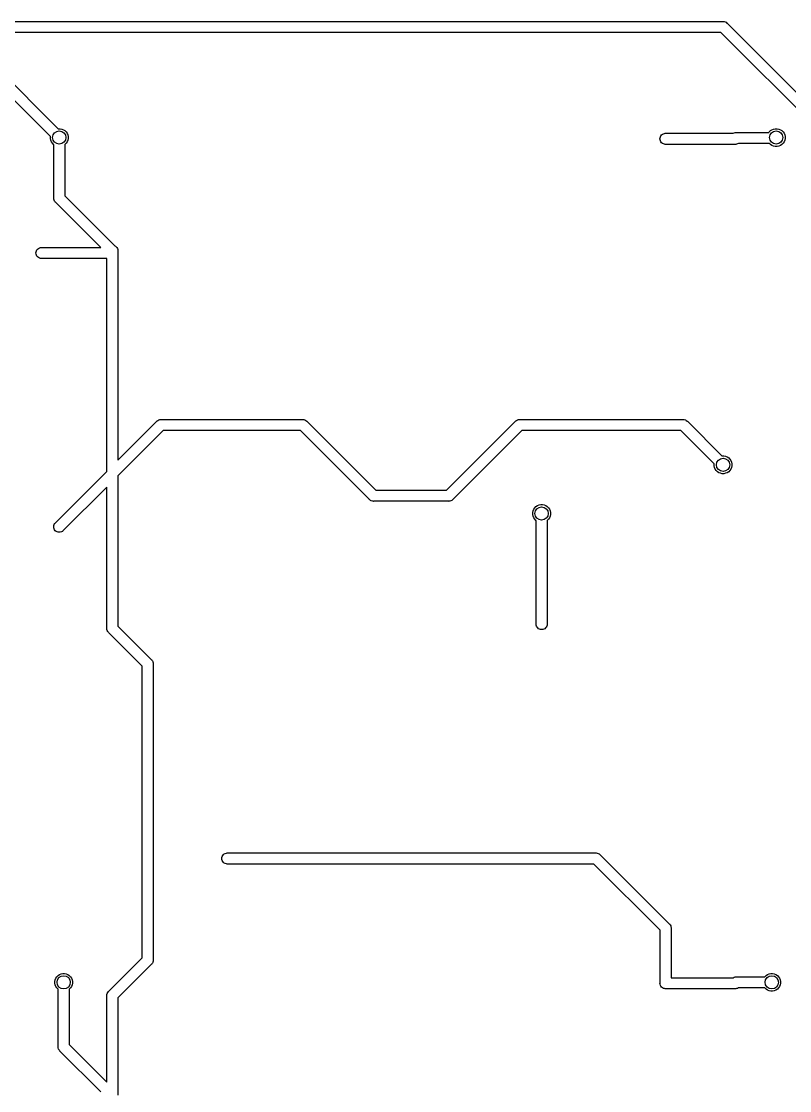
# Model space of a CAD drawing. Extents: x 0.4 to 11.3, y -7.9 to -0.4.
# Drawn here: x 5.892 to 6.575, y -2.466 to -1.515 of the extents above; entities that cross this region are included whole.
import ezdxf

# ---------------------------------------------------------------- set-up
doc = ezdxf.new("R2010")
doc.units = 0
doc.header["$MEASUREMENT"] = 0
doc.layers.add('BLACK', color=7, linetype='CONTINUOUS')

msp = doc.modelspace()

# ---------------------------------------------------------------- linework, layer by layer
at = {"layer": 'BLACK', "linetype": 'CONTINUOUS'}
for p, q in [((4.18922, -1.51476), (6.51551, -1.51476)), ((6.51551, -1.51476), (6.51575, -1.51474)), ((6.51575, -1.51474), (6.51599, -1.51476)), ((6.51599, -1.51476), (6.51671, -1.51483)), ((6.51671, -1.51483), (6.51764, -1.51512)), ((6.51764, -1.51512), (6.5185, -1.51557)), ((6.5185, -1.51557), (6.51924, -1.51619)), ((6.51924, -1.51619), (6.5194, -1.51638)), ((6.5194, -1.51638), (6.6684, -1.66538)), ((6.51371, -1.52461), (4.19102, -1.52461)), ((6.66144, -1.67234), (6.51371, -1.52461)), ((5.84814, -1.53409), (5.92431, -1.61026)), ((5.91735, -1.61722), (5.84245, -1.54232)), ((5.91732, -1.61733), (5.91735, -1.61722)), ((5.91732, -1.61889), (5.91732, -1.61733)), ((5.92431, -1.61026), (5.92442, -1.61024)), ((5.92442, -1.61024), (5.92597, -1.61024)), ((5.92597, -1.61024), (5.92749, -1.61054)), ((5.92749, -1.61054), (5.92893, -1.61113)), ((5.92893, -1.61113), (5.93022, -1.61199)), ((5.93022, -1.61199), (5.93131, -1.61309)), ((5.93131, -1.61309), (5.93217, -1.61438)), ((5.93217, -1.61438), (5.93277, -1.61581)), ((5.93277, -1.61581), (5.93307, -1.61733)), ((5.93307, -1.61733), (5.93307, -1.61889)), ((6.45972, -1.61833), (6.46, -1.6174)), ((6.46, -1.6174), (6.46046, -1.61654)), ((6.46046, -1.61654), (6.46107, -1.61579)), ((6.46107, -1.61579), (6.46182, -1.61518)), ((6.46182, -1.61518), (6.46267, -1.61472)), ((6.46267, -1.61472), (6.4636, -1.61444)), ((6.4636, -1.61444), (6.46433, -1.61437)), ((6.46433, -1.61437), (6.52485, -1.61437)), ((6.52485, -1.61437), (6.52567, -1.61394)), ((6.52567, -1.61394), (6.52659, -1.61365)), ((6.52659, -1.61365), (6.52732, -1.61358)), ((6.52732, -1.61358), (6.52756, -1.61356)), ((6.52732, -1.61358), (6.52732, -1.61358)), ((6.52756, -1.61356), (6.5278, -1.61358)), ((6.5278, -1.61358), (6.55655, -1.61358)), ((6.55655, -1.61358), (6.55688, -1.61309)), ((6.55688, -1.61309), (6.55797, -1.61199)), ((6.55797, -1.61199), (6.55926, -1.61113)), ((6.55926, -1.61113), (6.5607, -1.61054)), ((6.5607, -1.61054), (6.56222, -1.61024)), ((6.56222, -1.61024), (6.56377, -1.61024)), ((6.56377, -1.61024), (6.56529, -1.61054)), ((6.56529, -1.61054), (6.56672, -1.61113)), ((6.56672, -1.61113), (6.56801, -1.61199)), ((6.56801, -1.61199), (6.56911, -1.61309)), ((6.56911, -1.61309), (6.56997, -1.61438)), ((6.56997, -1.61438), (6.57056, -1.61581)), ((6.57056, -1.61581), (6.57087, -1.61733)), ((6.57087, -1.61733), (6.57087, -1.61889)), ((5.91763, -1.62041), (5.91732, -1.61889)), ((5.91822, -1.62184), (5.91763, -1.62041)), ((5.91908, -1.62313), (5.91822, -1.62184)), ((5.92018, -1.62423), (5.91908, -1.62313)), ((5.92028, -1.62429), (5.92018, -1.62423)), ((5.92028, -1.67181), (5.92028, -1.62429)), ((5.93022, -1.62423), (5.93012, -1.62429)), ((5.93012, -1.62429), (5.93012, -1.67001)), ((5.93131, -1.62313), (5.93022, -1.62423)), ((5.93217, -1.62184), (5.93131, -1.62313)), ((5.93277, -1.62041), (5.93217, -1.62184)), ((5.93307, -1.61889), (5.93277, -1.62041)), ((6.45962, -1.61929), (6.45972, -1.61833)), ((6.45972, -1.62026), (6.45962, -1.61929)), ((6.46, -1.62118), (6.45972, -1.62026)), ((6.46046, -1.62204), (6.46, -1.62118)), ((6.46107, -1.62279), (6.46046, -1.62204)), ((6.46182, -1.6234), (6.46107, -1.62279)), ((6.46267, -1.62386), (6.46182, -1.6234)), ((6.4636, -1.62414), (6.46267, -1.62386)), ((6.46433, -1.62421), (6.4636, -1.62414)), ((6.52653, -1.62421), (6.46433, -1.62421)), ((6.52677, -1.62424), (6.52653, -1.62421)), ((6.52701, -1.62421), (6.52677, -1.62424)), ((6.52774, -1.62414), (6.52701, -1.62421)), ((6.52701, -1.62421), (6.52701, -1.62421)), ((6.52866, -1.62386), (6.52774, -1.62414)), ((6.52948, -1.62343), (6.52866, -1.62386)), ((6.55717, -1.62343), (6.52948, -1.62343)), ((6.55797, -1.62423), (6.55717, -1.62343)), ((6.55926, -1.62509), (6.55797, -1.62423)), ((6.5607, -1.62568), (6.55926, -1.62509)), ((6.56222, -1.62598), (6.5607, -1.62568)), ((6.56377, -1.62598), (6.56222, -1.62598)), ((6.56529, -1.62568), (6.56377, -1.62598)), ((6.56672, -1.62509), (6.56529, -1.62568)), ((6.56801, -1.62423), (6.56672, -1.62509)), ((6.56911, -1.62313), (6.56801, -1.62423)), ((6.56997, -1.62184), (6.56911, -1.62313)), ((6.57056, -1.62041), (6.56997, -1.62184)), ((6.57087, -1.61889), (6.57056, -1.62041)), ((5.92025, -1.67205), (5.92028, -1.67181)), ((5.92035, -1.67301), (5.92025, -1.67205)), ((5.92063, -1.67394), (5.92035, -1.67301)), ((5.92109, -1.67479), (5.92063, -1.67394)), ((5.92155, -1.67536), (5.92109, -1.67479)), ((5.93012, -1.67001), (5.97456, -1.71445)), ((5.9217, -1.67554), (5.92155, -1.67536)), ((5.92189, -1.6757), (5.9217, -1.67554)), ((5.96213, -1.71594), (5.92189, -1.6757)), ((5.9045, -1.72087), (5.9046, -1.7199)), ((5.9046, -1.72183), (5.9045, -1.72087)), ((5.9046, -1.7199), (5.90488, -1.71897)), ((5.90488, -1.72276), (5.9046, -1.72183)), ((5.90488, -1.71897), (5.90534, -1.71812)), ((5.90534, -1.71812), (5.90595, -1.71737)), ((5.90595, -1.71737), (5.9067, -1.71675)), ((5.9067, -1.71675), (5.90756, -1.7163)), ((5.90756, -1.7163), (5.90848, -1.71602)), ((5.90848, -1.71602), (5.90921, -1.71594)), ((5.90921, -1.71594), (5.96213, -1.71594)), ((5.97456, -1.71445), (5.97519, -1.71479)), ((5.97519, -1.71479), (5.97594, -1.7154)), ((5.97594, -1.7154), (5.97655, -1.71615)), ((5.97655, -1.71615), (5.97701, -1.71701)), ((5.97701, -1.71701), (5.97729, -1.71793)), ((5.97729, -1.71793), (5.97736, -1.71866)), ((5.97736, -1.71866), (5.97736, -1.71905)), ((5.97736, -1.71905), (5.97739, -1.71929)), ((5.97739, -1.71929), (5.97736, -1.71953)), ((5.97736, -1.71953), (5.97736, -1.90544)), ((5.90534, -1.72361), (5.90488, -1.72276)), ((5.90595, -1.72436), (5.90534, -1.72361)), ((5.9067, -1.72498), (5.90595, -1.72436)), ((5.90756, -1.72543), (5.9067, -1.72498)), ((5.90848, -1.72572), (5.90756, -1.72543)), ((5.90921, -1.72579), (5.90848, -1.72572)), ((5.96752, -1.72579), (5.90921, -1.72579)), ((5.96752, -1.91528), (5.96752, -1.72579)), ((5.97736, -1.90544), (6.0121, -1.87071)), ((6.0121, -1.87071), (6.01225, -1.87052)), ((6.01225, -1.87052), (6.01245, -1.87036)), ((6.01245, -1.87036), (6.013, -1.8699)), ((6.013, -1.8699), (6.01386, -1.86945)), ((6.01386, -1.86945), (6.01406, -1.86939)), ((6.01406, -1.86939), (6.01478, -1.86917)), ((6.01478, -1.86917), (6.01551, -1.86909)), ((6.01551, -1.86909), (6.01575, -1.86907)), ((6.01551, -1.86909), (6.01551, -1.86909)), ((6.01575, -1.86907), (6.01599, -1.86909)), ((6.01599, -1.86909), (6.14149, -1.86909)), ((6.14149, -1.86909), (6.14173, -1.86907)), ((6.14173, -1.86907), (6.14197, -1.86909)), ((6.14197, -1.86909), (6.14197, -1.86909)), ((6.14197, -1.86909), (6.1427, -1.86917)), ((6.1427, -1.86917), (6.14362, -1.86945)), ((6.14362, -1.86945), (6.14448, -1.8699)), ((6.14448, -1.8699), (6.14523, -1.87052)), ((6.14523, -1.87052), (6.14538, -1.87071)), ((6.14538, -1.87071), (6.20676, -1.93209)), ((6.26962, -1.93209), (6.331, -1.87071)), ((6.331, -1.87071), (6.33115, -1.87052)), ((6.33115, -1.87052), (6.33135, -1.87036)), ((6.33135, -1.87036), (6.3319, -1.8699)), ((6.3319, -1.8699), (6.33275, -1.86945)), ((6.33275, -1.86945), (6.33295, -1.86939)), ((6.33295, -1.86939), (6.33368, -1.86917)), ((6.33368, -1.86917), (6.3344, -1.86909)), ((6.3344, -1.86909), (6.33465, -1.86907)), ((6.3344, -1.86909), (6.3344, -1.86909)), ((6.33465, -1.86907), (6.33489, -1.86909)), ((6.33489, -1.86909), (6.48007, -1.86909)), ((6.48007, -1.86909), (6.48031, -1.86907)), ((6.48031, -1.86907), (6.48056, -1.86909)), ((6.48056, -1.86909), (6.48056, -1.86909)), ((6.48056, -1.86909), (6.48128, -1.86917)), ((6.48128, -1.86917), (6.48221, -1.86945)), ((6.48221, -1.86945), (6.48306, -1.8699)), ((6.48306, -1.8699), (6.48381, -1.87052)), ((6.48381, -1.87052), (6.48397, -1.87071)), ((6.48397, -1.87071), (6.51486, -1.9016)), ((6.01779, -1.87894), (5.97736, -1.91936)), ((6.13969, -1.87894), (6.01779, -1.87894)), ((6.20107, -1.94032), (6.13969, -1.87894)), ((6.33668, -1.87894), (6.2753, -1.94032)), ((6.47828, -1.87894), (6.33668, -1.87894)), ((6.5079, -1.90856), (6.47828, -1.87894)), ((6.51486, -1.9016), (6.51497, -1.90157)), ((6.51497, -1.90157), (6.51652, -1.90157)), ((6.51652, -1.90157), (6.51804, -1.90188)), ((6.51804, -1.90188), (6.51948, -1.90247)), ((6.51948, -1.90247), (6.52077, -1.90333)), ((6.52077, -1.90333), (6.52186, -1.90443)), ((6.50787, -1.90867), (6.5079, -1.90856)), ((6.50787, -1.91022), (6.50787, -1.90867)), ((6.50818, -1.91175), (6.50787, -1.91022)), ((6.50877, -1.91318), (6.50818, -1.91175)), ((6.52186, -1.90443), (6.52273, -1.90572)), ((6.52273, -1.90572), (6.52332, -1.90715)), ((6.52332, -1.91175), (6.52273, -1.91318)), ((6.52332, -1.90715), (6.52362, -1.90867)), ((6.52362, -1.91022), (6.52332, -1.91175)), ((6.52362, -1.90867), (6.52362, -1.91022)), ((5.92155, -1.96126), (5.96752, -1.91528)), ((5.97736, -1.91936), (5.97736, -2.05308)), ((6.50963, -1.91447), (6.50877, -1.91318)), ((6.51073, -1.91556), (6.50963, -1.91447)), ((6.51202, -1.91643), (6.51073, -1.91556)), ((6.51345, -1.91702), (6.51202, -1.91643)), ((6.51497, -1.91732), (6.51345, -1.91702)), ((6.51652, -1.91732), (6.51497, -1.91732)), ((6.51804, -1.91702), (6.51652, -1.91732)), ((6.51948, -1.91643), (6.51804, -1.91702)), ((6.52077, -1.91556), (6.51948, -1.91643)), ((6.52186, -1.91447), (6.52077, -1.91556)), ((6.52273, -1.91318), (6.52186, -1.91447)), ((5.96752, -1.9292), (5.92851, -1.96822)), ((5.96752, -2.05488), (5.96752, -1.9292)), ((6.20123, -1.9405), (6.20107, -1.94032)), ((6.20142, -1.94066), (6.20123, -1.9405)), ((6.20198, -1.94112), (6.20142, -1.94066)), ((6.20273, -1.94152), (6.20198, -1.94112)), ((6.20283, -1.94158), (6.20273, -1.94152)), ((6.20676, -1.93209), (6.26962, -1.93209)), ((6.2744, -1.94112), (6.27355, -1.94158)), ((6.27515, -1.9405), (6.2744, -1.94112)), ((6.2753, -1.94032), (6.27515, -1.9405)), ((6.20376, -1.94186), (6.20283, -1.94158)), ((6.20448, -1.94193), (6.20376, -1.94186)), ((6.20472, -1.94195), (6.20448, -1.94193)), ((6.20448, -1.94193), (6.20448, -1.94193)), ((6.20497, -1.94193), (6.20472, -1.94195)), ((6.27141, -1.94193), (6.20497, -1.94193)), ((6.27165, -1.94195), (6.27141, -1.94193)), ((6.27189, -1.94193), (6.27165, -1.94195)), ((6.2719, -1.94193), (6.27189, -1.94193)), ((6.27262, -1.94186), (6.2719, -1.94193)), ((6.27355, -1.94158), (6.27262, -1.94186)), ((6.34646, -1.95198), (6.34676, -1.95046)), ((6.34676, -1.95046), (6.34735, -1.94903)), ((6.34735, -1.94903), (6.34821, -1.94774)), ((6.34821, -1.94774), (6.34931, -1.94664)), ((6.34931, -1.94664), (6.3506, -1.94578)), ((6.3506, -1.94578), (6.35203, -1.94518)), ((6.35203, -1.94518), (6.35356, -1.94488)), ((6.35356, -1.94488), (6.35511, -1.94488)), ((6.35511, -1.94488), (6.35663, -1.94518)), ((6.35663, -1.94518), (6.35806, -1.94578)), ((6.35806, -1.94578), (6.35935, -1.94664)), ((6.35935, -1.94664), (6.36045, -1.94774)), ((6.36045, -1.94774), (6.36131, -1.94903)), ((6.36131, -1.94903), (6.3619, -1.95046)), ((6.3619, -1.95046), (6.3622, -1.95198)), ((6.34646, -1.95353), (6.34646, -1.95198)), ((6.34676, -1.95505), (6.34646, -1.95353)), ((6.34735, -1.95649), (6.34676, -1.95505)), ((6.34821, -1.95778), (6.34735, -1.95649)), ((6.34931, -1.95887), (6.34821, -1.95778)), ((6.34941, -1.95894), (6.34931, -1.95887)), ((6.34941, -1.9697), (6.34941, -1.95894)), ((6.35935, -1.95887), (6.35925, -1.95894)), ((6.35925, -1.95894), (6.35925, -2.05142)), ((6.36045, -1.95778), (6.35935, -1.95887)), ((6.36131, -1.95649), (6.36045, -1.95778)), ((6.3619, -1.95505), (6.36131, -1.95649)), ((6.3622, -1.95353), (6.3619, -1.95505)), ((6.3622, -1.95198), (6.3622, -1.95353)), ((5.92025, -1.96457), (5.92035, -1.9636)), ((5.92035, -1.96553), (5.92025, -1.96457)), ((5.92035, -1.9636), (5.92063, -1.96267)), ((5.92063, -1.96646), (5.92035, -1.96553)), ((5.92063, -1.96267), (5.92109, -1.96182)), ((5.92109, -1.96731), (5.92063, -1.96646)), ((5.92109, -1.96182), (5.92155, -1.96126)), ((5.9217, -1.96806), (5.92109, -1.96731)), ((5.92245, -1.96868), (5.9217, -1.96806)), ((5.9233, -1.96914), (5.92245, -1.96868)), ((5.92423, -1.96942), (5.9233, -1.96914)), ((5.9252, -1.96951), (5.92423, -1.96942)), ((5.92616, -1.96942), (5.9252, -1.96951)), ((5.92709, -1.96914), (5.92616, -1.96942)), ((5.92794, -1.96868), (5.92709, -1.96914)), ((5.92851, -1.96822), (5.92794, -1.96868)), ((6.34941, -2.05142), (6.34941, -1.9697)), ((6.34941, -1.9697), (6.34941, -1.9697)), ((5.9675, -2.05512), (5.96752, -2.05488)), ((5.96759, -2.05608), (5.9675, -2.05512)), ((5.97736, -2.05308), (6.00725, -2.08296)), ((6.34948, -2.05215), (6.34941, -2.05142)), ((6.34976, -2.05307), (6.34948, -2.05215)), ((6.35022, -2.05393), (6.34976, -2.05307)), ((6.35083, -2.05468), (6.35022, -2.05393)), ((6.35158, -2.05529), (6.35083, -2.05468)), ((6.35244, -2.05575), (6.35158, -2.05529)), ((6.35708, -2.05529), (6.35622, -2.05575)), ((6.35783, -2.05468), (6.35708, -2.05529)), ((6.35844, -2.05393), (6.35783, -2.05468)), ((6.3589, -2.05307), (6.35844, -2.05393)), ((6.35918, -2.05215), (6.3589, -2.05307)), ((6.35925, -2.05142), (6.35918, -2.05215)), ((5.96787, -2.05701), (5.96759, -2.05608)), ((5.96833, -2.05787), (5.96787, -2.05701)), ((5.96858, -2.05817), (5.96833, -2.05787)), ((5.96894, -2.05861), (5.96858, -2.05817)), ((5.96913, -2.05877), (5.96894, -2.05861)), ((5.99902, -2.08865), (5.96913, -2.05877)), ((6.35337, -2.05603), (6.35244, -2.05575)), ((6.35433, -2.05613), (6.35337, -2.05603)), ((6.3553, -2.05603), (6.35433, -2.05613)), ((6.35622, -2.05575), (6.3553, -2.05603)), ((6.00725, -2.08296), (6.00743, -2.08312)), ((6.00743, -2.08312), (6.00759, -2.08331)), ((6.00759, -2.08331), (6.00805, -2.08387)), ((6.00805, -2.08387), (6.00843, -2.08458)), ((5.99902, -2.34836), (5.99902, -2.08865)), ((6.00843, -2.08458), (6.00851, -2.08472)), ((6.00851, -2.08472), (6.00879, -2.08565)), ((6.00879, -2.08565), (6.00886, -2.08637)), ((6.00886, -2.08637), (6.00886, -2.08637)), ((6.00886, -2.08637), (6.00888, -2.08661)), ((6.00888, -2.08661), (6.00886, -2.08686)), ((6.00886, -2.08686), (6.00886, -2.35015)), ((6.07206, -2.25573), (6.07291, -2.25527)), ((6.07291, -2.25527), (6.07384, -2.25499)), ((6.07384, -2.25499), (6.07456, -2.25492)), ((6.07456, -2.25492), (6.40251, -2.25492)), ((6.40251, -2.25492), (6.40276, -2.2549)), ((6.40276, -2.2549), (6.403, -2.25492)), ((6.403, -2.25492), (6.403, -2.25492)), ((6.403, -2.25492), (6.40372, -2.25499)), ((6.40372, -2.25499), (6.40465, -2.25527)), ((6.40465, -2.25527), (6.4055, -2.25573)), ((6.06986, -2.25984), (6.06995, -2.25888)), ((6.06995, -2.26081), (6.06986, -2.25984)), ((6.06995, -2.25888), (6.07023, -2.25795)), ((6.07023, -2.26173), (6.06995, -2.26081)), ((6.07023, -2.25795), (6.07069, -2.2571)), ((6.07069, -2.26259), (6.07023, -2.26173)), ((6.07069, -2.2571), (6.07131, -2.25635)), ((6.07131, -2.26334), (6.07069, -2.26259)), ((6.07131, -2.25635), (6.07206, -2.25573)), ((6.07206, -2.26395), (6.07131, -2.26334)), ((6.07291, -2.26441), (6.07206, -2.26395)), ((6.07384, -2.26469), (6.07291, -2.26441)), ((6.07456, -2.26476), (6.07384, -2.26469)), ((6.40072, -2.26476), (6.07456, -2.26476)), ((6.45965, -2.32369), (6.40072, -2.26476)), ((6.4055, -2.25573), (6.40625, -2.25635)), ((6.40625, -2.25635), (6.40641, -2.25653)), ((6.40641, -2.25653), (6.46788, -2.318)), ((6.46788, -2.318), (6.46806, -2.31816)), ((6.46806, -2.31816), (6.46822, -2.31834)), ((6.46822, -2.31834), (6.46822, -2.31834)), ((6.46822, -2.31834), (6.46844, -2.31862)), ((6.46844, -2.31862), (6.46868, -2.31891)), ((6.46868, -2.31891), (6.46914, -2.31976)), ((6.46914, -2.31976), (6.46942, -2.32069)), ((6.46942, -2.32069), (6.46949, -2.32141)), ((6.46949, -2.32141), (6.46949, -2.32141)), ((6.46949, -2.32141), (6.46951, -2.32165)), ((6.46951, -2.32165), (6.46949, -2.32189)), ((6.46949, -2.32189), (6.46949, -2.36594)), ((6.45965, -2.37062), (6.45965, -2.32369)), ((5.96913, -2.37824), (5.99902, -2.34836)), ((6.00886, -2.35064), (6.00879, -2.35136)), ((6.00886, -2.35015), (6.00888, -2.35039)), ((6.00888, -2.35039), (6.00886, -2.35063)), ((6.00886, -2.35063), (6.00886, -2.35064)), ((6.00725, -2.35404), (5.97736, -2.38393)), ((6.00743, -2.35389), (6.00725, -2.35404)), ((6.00765, -2.35363), (6.00743, -2.35389)), ((6.00805, -2.35314), (6.00765, -2.35363)), ((6.00851, -2.35229), (6.00805, -2.35314)), ((6.00854, -2.35216), (6.00851, -2.35229)), ((6.00879, -2.35136), (6.00854, -2.35216)), ((5.92126, -2.3693), (5.92156, -2.36778)), ((5.92126, -2.37085), (5.92126, -2.3693)), ((5.92156, -2.36778), (5.92216, -2.36635)), ((5.92216, -2.36635), (5.92302, -2.36506)), ((5.92302, -2.36506), (5.92411, -2.36396)), ((5.92411, -2.36396), (5.9254, -2.3631)), ((5.9254, -2.3631), (5.92684, -2.36251)), ((5.92684, -2.36251), (5.92836, -2.3622)), ((5.92836, -2.3622), (5.92991, -2.3622)), ((5.92991, -2.3622), (5.93143, -2.36251)), ((5.93143, -2.36251), (5.93286, -2.3631)), ((5.93286, -2.3631), (5.93415, -2.36396)), ((5.93415, -2.36396), (5.93525, -2.36506)), ((5.93525, -2.36506), (5.93611, -2.36635)), ((5.93611, -2.36635), (5.93671, -2.36778)), ((5.93671, -2.36778), (5.93701, -2.3693)), ((5.93701, -2.3693), (5.93701, -2.37085)), ((6.46949, -2.36594), (6.52485, -2.36594)), ((6.52485, -2.36594), (6.52567, -2.36551)), ((6.52567, -2.36551), (6.52659, -2.36523)), ((6.52659, -2.36523), (6.52732, -2.36516)), ((6.52732, -2.36516), (6.52756, -2.36513)), ((6.52732, -2.36516), (6.52732, -2.36516)), ((6.52756, -2.36513), (6.5278, -2.36516)), ((6.5278, -2.36516), (6.55287, -2.36516)), ((6.55287, -2.36516), (6.55294, -2.36506)), ((6.55294, -2.36506), (6.55404, -2.36396)), ((6.55404, -2.36396), (6.55533, -2.3631)), ((6.55533, -2.3631), (6.55676, -2.36251)), ((6.55676, -2.36251), (6.55828, -2.3622)), ((6.55828, -2.3622), (6.55983, -2.3622)), ((6.55983, -2.3622), (6.56135, -2.36251)), ((6.56135, -2.36251), (6.56278, -2.3631)), ((6.56278, -2.3631), (6.56407, -2.36396)), ((6.56407, -2.36396), (6.56517, -2.36506)), ((6.56517, -2.36506), (6.56603, -2.36635)), ((6.56603, -2.36635), (6.56663, -2.36778)), ((6.56663, -2.36778), (6.56693, -2.3693)), ((6.56693, -2.3693), (6.56693, -2.37085)), ((5.92156, -2.37238), (5.92126, -2.37085)), ((5.92216, -2.37381), (5.92156, -2.37238)), ((5.92302, -2.3751), (5.92216, -2.37381)), ((5.92411, -2.37619), (5.92302, -2.3751)), ((5.92421, -2.37626), (5.92411, -2.37619)), ((5.92421, -2.42732), (5.92421, -2.37626)), ((5.93415, -2.37619), (5.93406, -2.37626)), ((5.93406, -2.37626), (5.93406, -2.42552)), ((5.93525, -2.3751), (5.93415, -2.37619)), ((5.93611, -2.37381), (5.93525, -2.3751)), ((5.93671, -2.37238), (5.93611, -2.37381)), ((5.93701, -2.37085), (5.93671, -2.37238)), ((5.96787, -2.38), (5.96833, -2.37914)), ((5.96833, -2.37914), (5.96894, -2.37839)), ((5.96894, -2.37839), (5.96913, -2.37824)), ((6.45962, -2.37087), (6.45965, -2.37062)), ((6.45972, -2.37183), (6.45962, -2.37087)), ((6.46, -2.37276), (6.45972, -2.37183)), ((6.46046, -2.37361), (6.46, -2.37276)), ((6.46107, -2.37436), (6.46046, -2.37361)), ((6.46182, -2.37498), (6.46107, -2.37436)), ((6.46267, -2.37543), (6.46182, -2.37498)), ((6.4636, -2.37572), (6.46267, -2.37543)), ((6.4643, -2.37578), (6.4636, -2.37572)), ((6.46457, -2.37581), (6.4643, -2.37578)), ((6.46481, -2.37579), (6.46457, -2.37581)), ((6.52653, -2.37579), (6.46481, -2.37579)), ((6.52677, -2.37581), (6.52653, -2.37579)), ((6.52701, -2.37579), (6.52677, -2.37581)), ((6.52774, -2.37572), (6.52701, -2.37579)), ((6.52701, -2.37579), (6.52701, -2.37579)), ((6.52866, -2.37543), (6.52774, -2.37572)), ((6.52948, -2.375), (6.52866, -2.37543)), ((6.55287, -2.375), (6.52948, -2.375)), ((6.55294, -2.3751), (6.55287, -2.375)), ((6.55404, -2.37619), (6.55294, -2.3751)), ((6.55533, -2.37706), (6.55404, -2.37619)), ((6.55676, -2.37765), (6.55533, -2.37706)), ((6.55828, -2.37795), (6.55676, -2.37765)), ((6.55983, -2.37795), (6.55828, -2.37795)), ((6.56135, -2.37765), (6.55983, -2.37795)), ((6.56278, -2.37706), (6.56135, -2.37765)), ((6.56407, -2.37619), (6.56278, -2.37706)), ((6.56517, -2.3751), (6.56407, -2.37619)), ((6.56603, -2.37381), (6.56517, -2.3751)), ((6.56663, -2.37238), (6.56603, -2.37381)), ((6.56693, -2.37085), (6.56663, -2.37238)), ((5.9675, -2.38189), (5.96752, -2.38165)), ((5.96752, -2.38213), (5.9675, -2.38189)), ((5.96752, -2.38165), (5.96759, -2.38093)), ((5.96752, -2.38165), (5.96752, -2.38165)), ((5.96752, -2.45899), (5.96752, -2.38213)), ((5.96759, -2.38093), (5.96787, -2.38)), ((5.97736, -2.38393), (5.97736, -2.47062)), ((5.93406, -2.42552), (5.96752, -2.45899)), ((5.92419, -2.42756), (5.92421, -2.42732)), ((5.92428, -2.42852), (5.92419, -2.42756)), ((5.92457, -2.42945), (5.92428, -2.42852)), ((5.92502, -2.43031), (5.92457, -2.42945)), ((5.92537, -2.43074), (5.92502, -2.43031)), ((5.92564, -2.43106), (5.92537, -2.43074)), ((5.92582, -2.43121), (5.92564, -2.43106)), ((5.96213, -2.46752), (5.92582, -2.43121))]:
    msp.add_line(p, q, dxfattribs=at)
at = {"layer": 'BLACK'}
for centre in [(5.9252, -1.61811), (6.56299, -1.61811), (6.51575, -1.90945), (6.35433, -1.95276), (5.92913, -2.37008), (6.55906, -2.37008)]:
    msp.add_circle(centre, 0.00591, dxfattribs=at)

doc.saveas('drawing.dxf')
